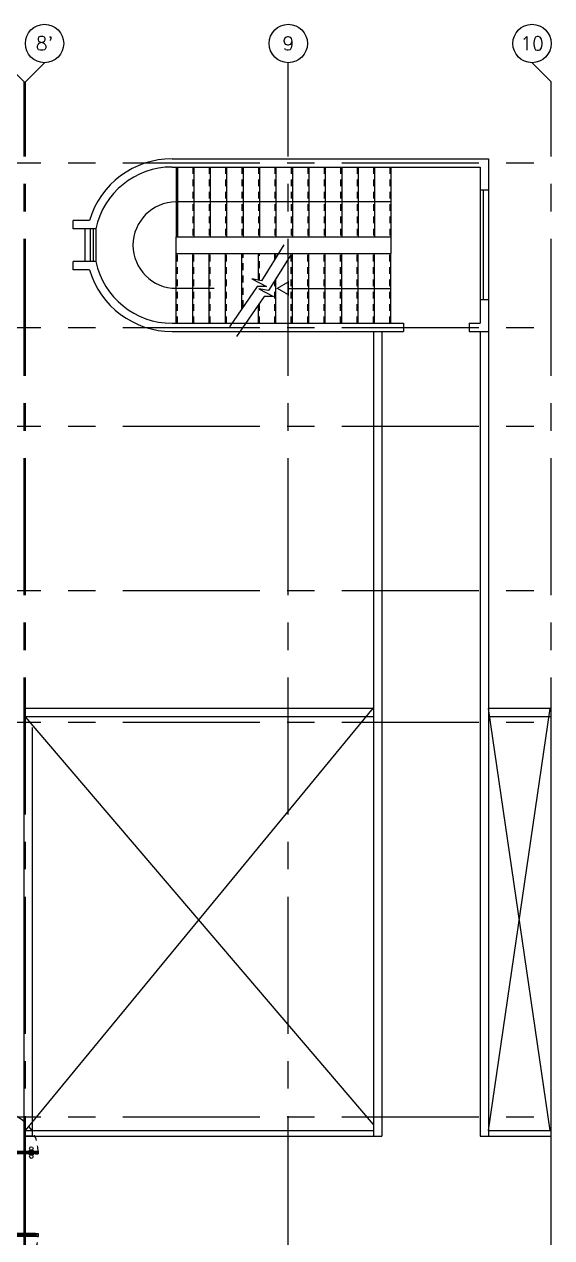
# Model space of a CAD drawing. Extents: x 417866200 to 417866302, y 43498034 to 43498122.
# Drawn here: x 417866242.78 to 417866252.41, y 43498089.85 to 43498111.99 of the extents above; entities that cross this region are included whole.
import ezdxf
from ezdxf.enums import TextEntityAlignment as Align

# ---------------------------------------------------------------- set-up
doc = ezdxf.new("R2010")
doc.units = 0
doc.header["$MEASUREMENT"] = 0
for name, pattern in [('CENTERX2', [4, 2.5, -0.5, 0.5, -0.5]), ('HIDDEN', [0.375, 0.25, -0.125]), ('HIDDEN2', [0.1875, 0.125, -0.0625])]:
    doc.linetypes.add(name, pattern=pattern)
for name, color, linetype in [('AX', 9, 'CONTINUOUS'), ('AX-CR', 2, 'CONTINUOUS'), ('AX-TXT', 6, 'CONTINUOUS'), ('AXES', 11, 'CENTERX2'), ('COL', 7, 'CONTINUOUS'), ('DOOR', 9, 'CONTINUOUS'), ('EJ', 9, 'CONTINUOUS'), ('HAT', 11, 'CONTINUOUS'), ('ROOF', 11, 'CONTINUOUS'), ('SHAFT', 9, 'CONTINUOUS'), ('STR', 9, 'CONTINUOUS'), ('WALL', 9, 'CONTINUOUS'), ('WIN', 9, 'CONTINUOUS')]:
    doc.layers.add(name, color=color, linetype=linetype)
doc.styles.add('ROMANS', font='ROMANS.shx', dxfattribs={"width": 0.6})
pattern_1 = [(45, (0, 0), (-26.5165042945, 26.5165042945), [])]

# ---------------------------------------------------------------- blocks, each defined once
blk = doc.blocks.new('AXU')
at = {"layer": 'AX-CR'}
blk.add_circle((0, 350), 350, dxfattribs=at)
at = {"layer": 'AX-TXT', "style": 'ROMANS'}
blk.add_attdef('AX', text='', height=250, dxfattribs=at).set_placement((0, 350), align=Align.MIDDLE)
blk = doc.blocks.new('A$C1DFA4FE8')
at = {"layer": 'DOOR', "color": 0, "linetype": 'ByBlock'}
for p, q in [((0, 1631), (0, 1581)), ((0, 1581), (0, 1631)), ((50, 1631), (0, 1631)), ((50, 1581), (0, 1581)), ((30, 1614), (30, 1598)), ((50, 1614), (30, 1614)), ((50, 1598), (30, 1598)), ((50, 1631), (50, 1614)), ((50, 1598), (50, 1581)), ((750, 1614), (750, 1631)), ((750, 1631), (800, 1631)), ((770, 1614), (750, 1614)), ((750, 1581), (750, 1598)), ((750, 1598), (770, 1598)), ((800, 1581), (750, 1581)), ((770, 1598), (770, 1614)), ((950, 1656), (800, 1656)), ((800, 1656), (800, 1631)), ((800, 1581), (800, 1631)), ((800, 1631), (850, 1631)), ((850, 1631), (850, 1606)), ((850, 1606), (950, 1606)), ((950, 1606), (950, 1656)), ((0, 81), (0, 131)), ((0, 131), (0, 81)), ((50, 131), (0, 131)), ((50, 81), (0, 81)), ((30, 98), (30, 114)), ((50, 114), (30, 114)), ((50, 98), (30, 98)), ((50, 114), (50, 131)), ((50, 81), (50, 98)), ((83, 131), (83, 138)), ((173, 138), (83, 138)), ((83, 81), (83, 74)), ((173, 74), (83, 74)), ((95, 138), (95, 147)), ((95, 147), (160, 147)), ((95, 138), (160, 138)), ((95, 74), (95, 65)), ((95, 74), (160, 74)), ((95, 65), (160, 65)), ((160, 138), (160, 147)), ((160, 74), (160, 65)), ((173, 131), (173, 138)), ((173, 81), (173, 74)), ((750, 131), (750, 114)), ((800, 131), (750, 131)), ((750, 114), (770, 114)), ((750, 98), (750, 81)), ((770, 98), (750, 98)), ((750, 81), (800, 81)), ((770, 114), (770, 98)), ((800, 131), (800, 81)), ((800, 56), (800, 81)), ((800, 81), (850, 81)), ((950, 56), (800, 56)), ((850, 106), (950, 106)), ((850, 81), (850, 106)), ((950, 106), (950, 56))]:
    blk.add_line(p, q, dxfattribs=at)
at = {"layer": 'DOOR', "linetype": 'ByBlock'}
for p, q in [((750, 1631), (50, 1631)), ((750, 1614), (50, 1614)), ((750, 1598), (50, 1598)), ((50, 1581), (750, 1581)), ((50, 131), (750, 131)), ((750, 114), (50, 114)), ((750, 98), (50, 98)), ((750, 81), (50, 81))]:
    blk.add_line(p, q, dxfattribs=at)
at = {"layer": 'DOOR', "color": 9, "linetype": 'ByBlock'}
for p, q in [((950, 1606), (837, 1656)), ((950, 1606), (850, 1619)), ((950, 1606), (910, 1656)), ((950, 106), (837, 56)), ((950, 106), (850, 93)), ((950, 106), (910, 56))]:
    blk.add_line(p, q, dxfattribs=at)
at = {"layer": 'DOOR', "color": 0, "linetype": 'ByBlock'}
for centre in [(128, 179), (128, 32)]:
    blk.add_circle(centre, 32.4, dxfattribs=at)
at = {"layer": 'DOOR', "linetype": 'HIDDEN', "ltscale": 0.5}
for centre, start, end in [((752, 1606), 178.0938, 273.7249), ((752, 106), 86.2751, 181.9062)]:
    blk.add_arc(centre, 752, start, end, dxfattribs=at)
at = {"layer": 'DOOR', "color": 9, "linetype": 'ByBlock'}
for centre, radius, start, end in [((950, 1606), 154, 161.1053, 166.2858), ((950, 1606), 134, 158.1598, 169.28), ((950, 1606), 114, 154.0838, 167.3774), ((950, 1606), 94.4, 148.0182, 180), ((950, 1606), 74.4, 137.7764, 180), ((950, 1606), 54.4, 113.2074, 180), ((950, 1606), 34.4, 90, 180), ((950, 1606), 14.4, 90, 180), ((950, 106), 154, 193.7142, 198.8947), ((950, 106), 134, 190.72, 201.8402), ((950, 106), 114, 192.6226, 205.9162), ((950, 106), 94.4, 180, 211.9818), ((950, 106), 74.4, 180, 222.2236), ((950, 106), 54.4, 180, 246.7926), ((950, 106), 34.4, 180, 270), ((950, 106), 14.4, 180, 270)]:
    blk.add_arc(centre, radius, start, end, dxfattribs=at)

msp = doc.modelspace()

# ---------------------------------------------------------------- hatches: boundary and pattern name
at = {"layer": 'HAT'}
h = msp.add_hatch(dxfattribs=at)
h.set_pattern_fill('ANSI31', color=256, scale=300, style=0)
h.set_pattern_definition(pattern_1)
h.paths.add_polyline_path([(417866248.997, 43498090.722), (417866248.997, 43498091.022), (417866248.697, 43498091.022), (417866248.697, 43498090.722)])
h.paths.add_polyline_path([(417866249.297, 43498090.722), (417866249.297, 43498091.022), (417866248.997, 43498091.022), (417866248.997, 43498090.722)])
h = msp.add_hatch(dxfattribs=at)
h.set_pattern_fill('ANSI31', color=256, scale=300, style=0)
h.set_pattern_definition(pattern_1)
h.paths.add_polyline_path([(417866248.997, 43498090.402), (417866248.997, 43498090.702), (417866248.697, 43498090.702), (417866248.697, 43498090.402)])
h.paths.add_polyline_path([(417866249.297, 43498090.402), (417866249.297, 43498090.702), (417866248.997, 43498090.702), (417866248.997, 43498090.402)])

# ---------------------------------------------------------------- linework, layer by layer
at = {"layer": 'AXES'}
for p, q in [((417866242.784, 43498110.935), (417866242.434, 43498111.285)), ((417866242.804, 43498110.935), (417866243.154, 43498111.285)), ((417866247.604, 43498033.573), (417866247.604, 43498111.285)), ((417866252.404, 43498110.935), (417866252.054, 43498111.285)), ((417866242.784, 43498033.573), (417866242.784, 43498110.935)), ((417866242.804, 43498033.573), (417866242.804, 43498110.935)), ((417866252.404, 43498033.573), (417866252.404, 43498110.935)), ((417866200.584, 43498109.457), (417866268.624, 43498109.457)), ((417866200.584, 43498106.457), (417866268.624, 43498106.457)), ((417866200.584, 43498104.657), (417866268.624, 43498104.657)), ((417866200.584, 43498101.657), (417866268.624, 43498101.657)), ((417866200.584, 43498099.257), (417866268.624, 43498099.257)), ((417866200.584, 43498092.057), (417866268.624, 43498092.057))]:
    msp.add_line(p, q, dxfattribs=at)
at = {"layer": 'COL', "linetype": 'HIDDEN2'}
msp.add_line((417866242.784, 43498099.507), (417866242.784, 43498099.357), dxfattribs=at)
at = {"layer": 'EJ'}
msp.add_line((417866252.404, 43498089.557), (417866252.404, 43498091.707), dxfattribs=at)
at = {"layer": 'ROOF'}
for p, q in [((417866249.159, 43498106.382), (417866249.159, 43498091.707)), ((417866249.309, 43498106.382), (417866249.309, 43498091.707)), ((417866251.109, 43498106.382), (417866251.109, 43498091.707)), ((417866251.259, 43498106.382), (417866251.259, 43498091.707)), ((417866249.159, 43498099.507), (417866242.804, 43498099.507)), ((417866249.159, 43498099.357), (417866242.804, 43498099.357)), ((417866252.384, 43498099.507), (417866251.259, 43498099.507)), ((417866252.385, 43498099.357), (417866251.259, 43498099.357)), ((417866242.784, 43498091.707), (417866242.784, 43498099.307)), ((417866242.934, 43498091.707), (417866242.934, 43498099.157)), ((417866252.404, 43498091.707), (417866252.404, 43498099.307)), ((417866242.784, 43498091.807), (417866249.159, 43498091.807)), ((417866242.784, 43498091.707), (417866249.309, 43498091.707)), ((417866242.934, 43498091.707), (417866242.784, 43498091.707)), ((417866251.109, 43498091.707), (417866252.404, 43498091.707)), ((417866251.259, 43498091.807), (417866252.404, 43498091.807))]:
    msp.add_line(p, q, dxfattribs=at)
at = {"layer": 'SHAFT'}
for p, q in [((417866242.804, 43498091.807), (417866249.159, 43498099.517)), ((417866249.159, 43498091.917), (417866242.804, 43498099.357)), ((417866252.384, 43498091.807), (417866251.259, 43498099.507)), ((417866251.259, 43498091.807), (417866252.384, 43498099.507))]:
    msp.add_line(p, q, dxfattribs=at)
at = {"layer": 'STR', "linetype": 'HIDDEN2'}
for p, q in [((417866245.559, 43498109.382), (417866245.559, 43498108.107)), ((417866245.579, 43498109.382), (417866245.579, 43498108.107)), ((417866245.859, 43498109.382), (417866245.859, 43498108.107)), ((417866246.159, 43498109.382), (417866246.159, 43498108.107)), ((417866246.459, 43498109.382), (417866246.459, 43498108.107)), ((417866246.759, 43498109.382), (417866246.759, 43498108.107)), ((417866247.059, 43498109.382), (417866247.059, 43498108.107)), ((417866247.359, 43498109.382), (417866247.359, 43498108.107)), ((417866247.659, 43498109.382), (417866247.659, 43498108.107)), ((417866247.959, 43498109.382), (417866247.959, 43498108.107)), ((417866248.259, 43498109.382), (417866248.259, 43498108.107)), ((417866248.559, 43498109.382), (417866248.559, 43498108.107)), ((417866248.859, 43498109.382), (417866248.859, 43498108.107)), ((417866249.159, 43498109.382), (417866249.159, 43498108.107)), ((417866249.459, 43498109.382), (417866249.459, 43498108.107)), ((417866245.579, 43498106.532), (417866245.579, 43498107.807)), ((417866245.879, 43498106.532), (417866245.879, 43498107.807)), ((417866246.179, 43498106.532), (417866246.179, 43498107.807)), ((417866246.479, 43498106.532), (417866246.479, 43498107.807)), ((417866246.779, 43498106.826), (417866246.779, 43498107.807)), ((417866247.079, 43498107.313), (417866247.079, 43498107.807)), ((417866247.359, 43498107.695), (417866247.359, 43498107.807)), ((417866247.379, 43498107.727), (417866247.379, 43498107.807)), ((417866247.659, 43498106.532), (417866247.659, 43498107.807)), ((417866247.959, 43498106.532), (417866247.959, 43498107.807)), ((417866248.259, 43498106.532), (417866248.259, 43498107.807)), ((417866248.559, 43498106.532), (417866248.559, 43498107.807)), ((417866248.859, 43498106.532), (417866248.859, 43498107.807)), ((417866249.159, 43498106.532), (417866249.159, 43498107.807)), ((417866249.459, 43498106.532), (417866249.459, 43498107.807)), ((417866247.359, 43498106.532), (417866247.359, 43498107.314)), ((417866247.079, 43498106.532), (417866247.079, 43498106.897))]:
    msp.add_line(p, q, dxfattribs=at)
at = {"layer": 'STR'}
for p, q in [((417866245.559, 43498109.382), (417866245.559, 43498108.107)), ((417866245.579, 43498109.382), (417866245.579, 43498108.107)), ((417866245.879, 43498109.382), (417866245.879, 43498108.107)), ((417866246.179, 43498109.382), (417866246.179, 43498108.107)), ((417866246.479, 43498109.382), (417866246.479, 43498108.107)), ((417866246.779, 43498109.382), (417866246.779, 43498108.107)), ((417866247.079, 43498109.382), (417866247.079, 43498108.107)), ((417866247.379, 43498109.382), (417866247.379, 43498108.107)), ((417866247.679, 43498109.382), (417866247.679, 43498108.107)), ((417866247.979, 43498109.382), (417866247.979, 43498108.107)), ((417866248.279, 43498109.382), (417866248.279, 43498108.107)), ((417866248.579, 43498109.382), (417866248.579, 43498108.107)), ((417866248.879, 43498109.382), (417866248.879, 43498108.107)), ((417866249.179, 43498109.382), (417866249.179, 43498108.107)), ((417866249.479, 43498109.382), (417866249.479, 43498108.107)), ((417866249.479, 43498108.744), (417866245.556, 43498108.744)), ((417866245.559, 43498106.532), (417866245.559, 43498107.807)), ((417866245.859, 43498106.532), (417866245.859, 43498107.807)), ((417866246.159, 43498106.532), (417866246.159, 43498107.807)), ((417866246.459, 43498106.532), (417866246.459, 43498107.807)), ((417866246.759, 43498106.797), (417866246.759, 43498107.807)), ((417866247.059, 43498107.317), (417866247.059, 43498107.807)), ((417866247.525, 43498107.961), (417866247.116, 43498107.306)), ((417866247.651, 43498107.783), (417866247.242, 43498107.127)), ((417866247.359, 43498107.695), (417866247.359, 43498107.807)), ((417866247.379, 43498107.727), (417866247.379, 43498107.807)), ((417866247.679, 43498106.532), (417866247.679, 43498107.807)), ((417866247.979, 43498106.532), (417866247.979, 43498107.807)), ((417866248.279, 43498106.532), (417866248.279, 43498107.807)), ((417866248.579, 43498106.532), (417866248.579, 43498107.807)), ((417866248.879, 43498106.532), (417866248.879, 43498107.807)), ((417866249.179, 43498106.532), (417866249.179, 43498107.807)), ((417866249.479, 43498106.532), (417866249.479, 43498107.807)), ((417866247.116, 43498107.306), (417866246.94, 43498107.341)), ((417866246.94, 43498107.341), (417866247.209, 43498107.2)), ((417866247.379, 43498106.532), (417866247.379, 43498107.346)), ((417866246.252, 43498107.169), (417866245.556, 43498107.169)), ((417866247.039, 43498107.2), (417866246.531, 43498106.469)), ((417866247.209, 43498107.2), (417866247.039, 43498107.2)), ((417866247.242, 43498107.127), (417866247.067, 43498107.163)), ((417866247.067, 43498107.163), (417866247.336, 43498107.022)), ((417866247.604, 43498107.169), (417866249.459, 43498107.169)), ((417866247.166, 43498107.022), (417866246.658, 43498106.291)), ((417866247.059, 43498106.532), (417866247.059, 43498106.868)), ((417866247.336, 43498107.022), (417866247.166, 43498107.022))]:
    msp.add_line(p, q, dxfattribs=at)
at = {"layer": 'STR', "const_width": 0.0215}
msp.add_lwpolyline([(417866247.604, 43498107.285), (417866247.604, 43498107.054), (417866247.404, 43498107.169)], close=True, dxfattribs=at)
at = {"layer": 'STR'}
msp.add_arc((417866245.556, 43498107.957), 0.787, 90, 270, dxfattribs=at)
at = {"layer": 'WALL'}
for p, q in [((417866245.483, 43498109.532), (417866251.259, 43498109.532)), ((417866251.259, 43498109.532), (417866251.259, 43498108.957)), ((417866245.483, 43498109.382), (417866251.109, 43498109.382)), ((417866251.109, 43498109.382), (417866251.109, 43498108.957)), ((417866251.259, 43498108.957), (417866251.109, 43498108.957)), ((417866243.674, 43498108.257), (417866243.674, 43498108.407)), ((417866243.974, 43498108.407), (417866243.674, 43498108.407)), ((417866244.09, 43498108.257), (417866243.674, 43498108.257)), ((417866245.559, 43498107.807), (417866245.559, 43498108.107)), ((417866245.559, 43498108.107), (417866249.479, 43498108.107)), ((417866249.479, 43498108.107), (417866249.479, 43498107.807)), ((417866245.559, 43498107.807), (417866249.479, 43498107.807)), ((417866243.674, 43498107.507), (417866243.674, 43498107.657)), ((417866244.09, 43498107.657), (417866243.674, 43498107.657)), ((417866243.974, 43498107.507), (417866243.674, 43498107.507)), ((417866251.109, 43498106.957), (417866251.109, 43498106.532)), ((417866251.259, 43498106.957), (417866251.109, 43498106.957)), ((417866251.259, 43498106.957), (417866251.259, 43498106.382)), ((417866245.483, 43498106.532), (417866249.706, 43498106.532)), ((417866249.706, 43498106.532), (417866249.706, 43498106.382)), ((417866250.909, 43498106.532), (417866251.109, 43498106.532)), ((417866250.909, 43498106.532), (417866250.909, 43498106.382)), ((417866245.483, 43498106.382), (417866249.706, 43498106.382)), ((417866250.909, 43498106.382), (417866251.259, 43498106.382))]:
    msp.add_line(p, q, dxfattribs=at)
for radius, start, end in [(1.575, 90, 163.3984), (1.425, 90, 167.8468), (1.425, 192.1532, 270), (1.575, 196.6016, 270)]:
    msp.add_arc((417866245.483, 43498107.957), radius, start, end, dxfattribs=at)
at = {"layer": 'WIN'}
for p, q in [((417866251.109, 43498108.957), (417866251.109, 43498106.957)), ((417866251.159, 43498108.957), (417866251.159, 43498106.957)), ((417866251.259, 43498108.957), (417866251.259, 43498106.957)), ((417866243.89, 43498108.257), (417866243.89, 43498107.657)), ((417866243.99, 43498108.257), (417866243.99, 43498107.657)), ((417866244.04, 43498108.257), (417866244.04, 43498107.657)), ((417866244.09, 43498108.257), (417866244.09, 43498107.657))]:
    msp.add_line(p, q, dxfattribs=at)

# ---------------------------------------------------------------- block references
at = {"layer": 'AX', "xscale": 0.0009999871253967285, "yscale": 0.001000002026557922, "zscale": 0.001}
for p, values in [((417866243.154, 43498111.285), {'AX': "8'"}), ((417866247.604, 43498111.285), {'AX': '9'}), ((417866252.054, 43498111.285), {'AX': '10'})]:
    msp.add_blockref('AXU', p, dxfattribs=at).add_auto_attribs(values)
at = {"layer": 'DOOR', "color": 0, "linetype": 'ByBlock', "xscale": 0.0009999871253967285, "yscale": 0.001000002026557922, "zscale": 0.001, "rotation": 180}
msp.add_blockref('A$C1DFA4FE8', (417866243.04, 43498091.513), dxfattribs=at)

doc.saveas('drawing.dxf')
